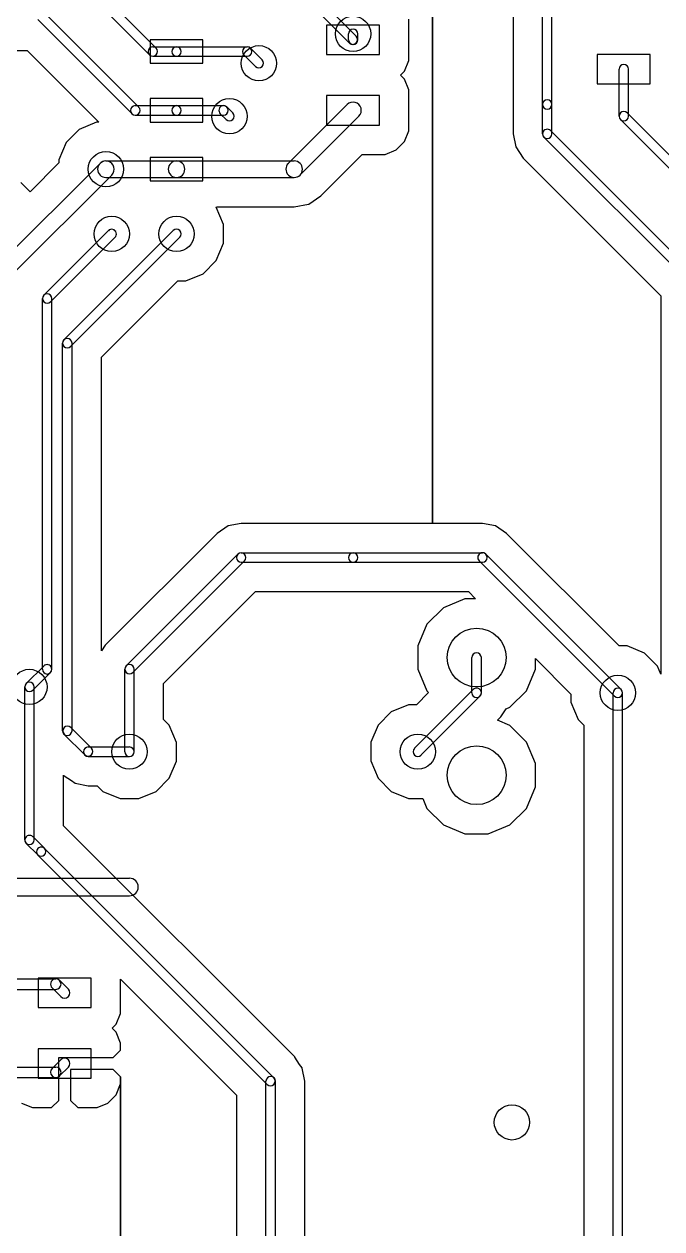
# Model space of a CAD drawing. Extents: x -29274 to 69862, y 24345 to 162744.
# Drawn here: x 52655 to 58074, y 57964 to 68203 of the extents above; entities that cross this region are included whole.
import ezdxf

# ---------------------------------------------------------------- set-up
doc = ezdxf.new("R2010")
doc.units = 0
doc.layers.add('BLACK', color=1, linetype='CONTINUOUS')

msp = doc.modelspace()

# ---------------------------------------------------------------- linework, layer by layer
at = {"layer": 'BLACK'}
for p, q in [((57060, 67520), (57060, 69020)), ((57140, 67520), (57140, 69020)), ((56125, 63960), (56125, 68808)), ((56125, 68808), (56125, 63960)), ((56125, 63960), (56125, 68808)), ((56125, 68808), (56125, 63960)), ((56810, 68808), (56810, 67520)), ((56810, 68808), (56810, 67520)), ((53721, 67942), (53022, 68641)), ((53778, 67999), (53079, 68698)), ((55079, 68498), (55478, 68099)), ((55022, 68441), (55421, 68042)), ((53628, 67499), (52829, 68298)), ((53571, 67442), (52772, 68241)), ((55675, 68195), (55225, 68195)), ((55225, 68195), (55225, 67945)), ((55675, 67945), (55675, 68195)), ((55924, 67994), (55924, 68244)), ((55924, 67994), (55924, 68244)), ((55410, 68070), (55410, 68120)), ((55490, 68070), (55490, 68120)), ((54175, 68070), (53725, 68070)), ((53725, 68070), (53725, 67870)), ((53750, 68010), (53950, 68010)), ((53950, 68010), (54550, 68010)), ((54175, 67870), (54175, 68070)), ((54579, 67998), (54678, 67899)), ((55924, 67895), (55924, 67994)), ((55924, 67895), (55924, 67994)), ((52250, 67980), (52680, 67980)), ((52250, 67980), (52680, 67980)), ((52680, 67980), (53291, 67369)), ((52680, 67980), (53291, 67369)), ((53750, 67930), (53950, 67930)), ((53950, 67930), (54550, 67930)), ((54522, 67941), (54621, 67842)), ((55225, 67945), (55675, 67945)), ((55886, 67804), (55924, 67895)), ((55886, 67804), (55924, 67895)), ((57975, 67945), (57525, 67945)), ((57525, 67945), (57525, 67695)), ((57975, 67695), (57975, 67945)), ((53725, 67870), (54175, 67870)), ((55852, 67770), (55886, 67804)), ((55852, 67770), (55886, 67804)), ((57710, 67420), (57710, 67820)), ((57790, 67420), (57790, 67820)), ((55886, 67736), (55852, 67770)), ((55886, 67736), (55852, 67770)), ((55924, 67644), (55886, 67736)), ((55924, 67644), (55886, 67736)), ((57525, 67695), (57975, 67695)), ((55675, 67595), (55225, 67595)), ((55225, 67595), (55225, 67345)), ((55675, 67345), (55675, 67595)), ((55924, 67394), (55924, 67644)), ((55924, 67394), (55924, 67644)), ((53600, 67510), (53950, 67510)), ((54175, 67570), (53725, 67570)), ((53725, 67570), (53725, 67370)), ((53950, 67510), (54350, 67510)), ((54175, 67370), (54175, 67570)), ((54428, 67449), (54379, 67498)), ((54901, 67020), (55400, 67519)), ((56810, 67520), (56810, 67270)), ((56810, 67520), (56810, 67270)), ((57060, 67270), (57060, 67520)), ((57140, 67270), (57140, 67520)), ((53600, 67430), (53950, 67430)), ((53725, 67370), (54175, 67370)), ((53950, 67430), (54350, 67430)), ((54371, 67392), (54322, 67441)), ((55000, 66921), (55499, 67420)), ((55924, 67295), (55924, 67394)), ((55924, 67295), (55924, 67394)), ((57722, 67392), (58500, 66614)), ((57778, 67448), (58556, 66670)), ((53124, 67308), (53012, 67196)), ((53124, 67308), (53012, 67196)), ((53271, 67369), (53124, 67308)), ((53271, 67369), (53124, 67308)), ((53291, 67369), (53271, 67369)), ((53291, 67369), (53271, 67369)), ((55225, 67345), (55675, 67345)), ((55886, 67204), (55924, 67295)), ((55886, 67204), (55924, 67295)), ((56810, 67270), (56832, 67159)), ((56810, 67270), (56832, 67159)), ((58384, 66042), (57128, 67298)), ((53012, 67196), (52951, 67050)), ((53012, 67196), (52951, 67050)), ((55816, 67134), (55886, 67204)), ((55816, 67134), (55886, 67204)), ((58328, 65986), (57072, 67242)), ((54175, 67070), (53725, 67070)), ((53725, 67070), (53725, 66870)), ((54175, 66870), (54175, 67070)), ((55176, 66744), (55528, 67096)), ((55176, 66744), (55528, 67096)), ((55528, 67096), (55724, 67096)), ((55528, 67096), (55724, 67096)), ((55724, 67096), (55816, 67134)), ((55724, 67096), (55816, 67134)), ((56832, 67159), (56895, 67065)), ((56832, 67159), (56895, 67065)), ((56895, 67065), (58066, 65894)), ((56895, 67065), (58066, 65894)), ((52451, 66170), (53300, 67019)), ((52951, 67023), (52706, 66778)), ((52951, 67023), (52706, 66778)), ((52951, 67050), (52951, 67023)), ((52951, 67050), (52951, 67023)), ((53350, 67040), (53950, 67040)), ((53950, 67040), (54950, 67040)), ((52550, 66071), (53399, 66920)), ((52706, 66778), (52626, 66858)), ((52706, 66778), (52626, 66858)), ((53350, 66900), (53950, 66900)), ((53725, 66870), (54175, 66870)), ((53950, 66900), (54950, 66900)), ((54950, 66650), (55072, 66674)), ((54950, 66650), (55072, 66674)), ((55072, 66674), (55073, 66674)), ((55072, 66674), (55073, 66674)), ((55073, 66674), (55176, 66744)), ((55073, 66674), (55176, 66744)), ((54286, 66648), (54294, 66650)), ((54286, 66648), (54294, 66650)), ((54288, 66646), (54286, 66648)), ((54288, 66646), (54286, 66648)), ((54349, 66499), (54288, 66646)), ((54349, 66499), (54288, 66646)), ((54294, 66650), (54950, 66650)), ((54294, 66650), (54950, 66650)), ((52822, 65899), (53371, 66448)), ((53922, 66448), (52994, 65520)), ((54349, 66340), (54349, 66499)), ((54349, 66340), (54349, 66499)), ((52879, 65842), (53428, 66391)), ((53978, 66392), (53050, 65464)), ((54288, 66194), (54349, 66340)), ((54288, 66194), (54349, 66340)), ((54176, 66082), (54288, 66194)), ((54176, 66082), (54288, 66194)), ((54029, 66021), (54176, 66082)), ((54029, 66021), (54176, 66082)), ((53312, 65372), (53961, 66021)), ((53312, 65372), (53961, 66021)), ((53961, 66021), (54029, 66021)), ((53961, 66021), (54029, 66021)), ((52810, 62720), (52810, 65870)), ((52890, 62720), (52890, 65870)), ((58066, 65894), (58066, 62679)), ((58066, 65894), (58066, 62679)), ((52982, 62198), (52982, 65492)), ((53062, 62198), (53062, 65492)), ((53312, 62876), (53312, 65372)), ((53312, 62876), (53312, 65372)), ((54389, 63938), (54295, 63875)), ((54389, 63938), (54295, 63875)), ((54500, 63960), (54389, 63938)), ((54500, 63960), (54389, 63938)), ((55450, 63960), (54500, 63960)), ((55450, 63960), (54500, 63960)), ((56125, 63960), (55450, 63960)), ((56125, 63960), (55450, 63960)), ((56550, 63960), (56125, 63960)), ((56550, 63960), (56125, 63960)), ((56661, 63938), (56550, 63960)), ((56661, 63938), (56550, 63960)), ((56755, 63875), (56661, 63938)), ((56755, 63875), (56661, 63938)), ((54295, 63875), (53345, 62925)), ((54295, 63875), (53345, 62925)), ((57711, 62919), (56755, 63875)), ((57711, 62919), (56755, 63875)), ((54471, 63698), (53522, 62749)), ((54500, 63710), (55450, 63710)), ((55450, 63710), (56550, 63710)), ((57728, 62548), (56578, 63698)), ((54528, 63641), (53579, 62692)), ((54500, 63630), (55450, 63630)), ((55450, 63630), (56550, 63630)), ((57672, 62492), (56522, 63642)), ((53840, 62600), (54620, 63380)), ((53840, 62600), (54620, 63380)), ((54620, 63380), (55450, 63380)), ((54620, 63380), (55450, 63380)), ((55450, 63380), (56430, 63380)), ((55450, 63380), (56430, 63380)), ((56430, 63380), (56491, 63319)), ((56430, 63380), (56491, 63319)), ((56401, 63319), (56218, 63243)), ((56401, 63319), (56218, 63243)), ((56491, 63319), (56401, 63319)), ((56491, 63319), (56401, 63319)), ((56218, 63243), (56077, 63103)), ((56218, 63243), (56077, 63103)), ((56077, 63103), (56001, 62919)), ((56077, 63103), (56001, 62919)), ((53345, 62925), (53312, 62876)), ((53345, 62925), (53312, 62876)), ((56001, 62919), (56001, 62721)), ((56001, 62919), (56001, 62721)), ((57780, 62919), (57711, 62919)), ((57780, 62919), (57711, 62919)), ((57926, 62858), (57780, 62919)), ((57926, 62858), (57780, 62919)), ((56460, 62520), (56460, 62820)), ((56540, 62520), (56540, 62820)), ((56999, 62721), (56999, 62811)), ((56999, 62811), (57301, 62509)), ((56999, 62721), (56999, 62811)), ((56999, 62811), (57301, 62509)), ((58038, 62746), (57926, 62858)), ((58038, 62746), (57926, 62858)), ((52672, 62598), (52822, 62748)), ((52728, 62542), (52878, 62692)), ((53510, 62020), (53510, 62720)), ((53590, 62020), (53590, 62720)), ((56001, 62721), (56077, 62538)), ((56001, 62721), (56077, 62538)), ((56923, 62537), (56999, 62721)), ((56923, 62537), (56999, 62721)), ((58066, 62679), (58038, 62746)), ((58066, 62679), (58038, 62746)), ((52660, 61270), (52660, 62570)), ((52740, 61270), (52740, 62570)), ((53840, 62294), (53840, 62600)), ((53840, 62294), (53840, 62600)), ((55972, 62049), (56471, 62548)), ((56092, 62523), (55989, 62419)), ((56092, 62523), (55989, 62419)), ((56029, 61992), (56528, 62491)), ((56077, 62538), (56092, 62523)), ((56077, 62538), (56092, 62523)), ((56782, 62397), (56923, 62537)), ((56782, 62397), (56923, 62537)), ((57301, 62509), (57301, 62441)), ((57301, 62509), (57301, 62441)), ((57660, 56508), (57660, 62520)), ((57740, 56508), (57740, 62520)), ((55774, 62358), (55662, 62246)), ((55774, 62358), (55662, 62246)), ((55921, 62419), (55774, 62358)), ((55921, 62419), (55774, 62358)), ((55989, 62419), (55921, 62419)), ((55989, 62419), (55921, 62419)), ((56705, 62315), (56751, 62385)), ((56705, 62315), (56751, 62385)), ((56751, 62385), (56782, 62397)), ((56751, 62385), (56782, 62397)), ((57301, 62441), (57362, 62294)), ((57301, 62441), (57362, 62294)), ((53888, 62246), (53840, 62294)), ((53888, 62246), (53840, 62294)), ((56676, 62287), (56705, 62315)), ((56676, 62287), (56705, 62315)), ((56783, 62243), (56676, 62287)), ((56783, 62243), (56676, 62287)), ((57362, 62294), (57410, 62246)), ((57362, 62294), (57410, 62246)), ((52994, 62169), (53171, 61992)), ((53051, 62226), (53228, 62049)), ((53949, 62099), (53888, 62246)), ((53949, 62099), (53888, 62246)), ((55662, 62246), (55601, 62100)), ((55662, 62246), (55601, 62100)), ((56923, 62102), (56783, 62243)), ((56923, 62102), (56783, 62243)), ((57410, 62246), (57410, 56628)), ((57410, 62246), (57410, 56628)), ((53200, 62060), (53550, 62060)), ((53949, 61940), (53949, 62099)), ((53949, 61940), (53949, 62099)), ((55601, 62100), (55601, 61941)), ((55601, 62100), (55601, 61941)), ((56999, 61919), (56923, 62102)), ((56999, 61919), (56923, 62102)), ((53200, 61980), (53550, 61980)), ((53888, 61794), (53949, 61940)), ((53888, 61794), (53949, 61940)), ((55601, 61941), (55662, 61794)), ((55601, 61941), (55662, 61794)), ((56999, 61721), (56999, 61919)), ((56999, 61721), (56999, 61919)), ((52990, 61390), (52990, 61820)), ((52990, 61820), (52994, 61815)), ((52990, 61390), (52990, 61820)), ((52990, 61820), (52994, 61815)), ((52994, 61815), (52995, 61815)), ((52994, 61815), (52995, 61815)), ((52995, 61815), (53057, 61774)), ((52995, 61815), (53057, 61774)), ((53057, 61774), (53088, 61753)), ((53057, 61774), (53088, 61753)), ((53088, 61753), (53089, 61752)), ((53088, 61753), (53089, 61752)), ((53089, 61752), (53199, 61731)), ((53089, 61752), (53199, 61731)), ((53776, 61682), (53888, 61794)), ((53776, 61682), (53888, 61794)), ((55662, 61794), (55774, 61682)), ((55662, 61794), (55774, 61682)), ((53199, 61731), (53200, 61730)), ((53199, 61731), (53200, 61730)), ((53200, 61730), (53276, 61730)), ((53200, 61730), (53276, 61730)), ((53276, 61730), (53324, 61682)), ((53276, 61730), (53324, 61682)), ((53324, 61682), (53470, 61621)), ((53324, 61682), (53470, 61621)), ((53629, 61621), (53776, 61682)), ((53629, 61621), (53776, 61682)), ((55774, 61682), (55920, 61621)), ((55774, 61682), (55920, 61621)), ((56923, 61537), (56999, 61721)), ((56923, 61537), (56999, 61721)), ((53470, 61621), (53629, 61621)), ((53470, 61621), (53629, 61621)), ((55920, 61621), (56042, 61621)), ((55920, 61621), (56042, 61621)), ((56042, 61621), (56077, 61538)), ((56042, 61621), (56077, 61538)), ((56077, 61538), (56217, 61397)), ((56077, 61538), (56217, 61397)), ((56782, 61397), (56923, 61537)), ((56782, 61397), (56923, 61537)), ((53005, 61375), (52990, 61390)), ((53005, 61375), (52990, 61390)), ((54955, 59426), (53005, 61375)), ((54955, 59426), (53005, 61375)), ((56217, 61397), (56401, 61321)), ((56217, 61397), (56401, 61321)), ((56599, 61321), (56782, 61397)), ((56599, 61321), (56782, 61397)), ((52771, 61142), (52672, 61241)), ((52828, 61199), (52729, 61298)), ((56401, 61321), (56599, 61321)), ((56401, 61321), (56599, 61321)), ((54721, 59192), (52772, 61141)), ((54778, 59249), (52829, 61198)), ((48550, 60945), (53550, 60945)), ((48550, 60795), (53550, 60795)), ((52100, 60090), (52924, 60090)), ((52100, 60000), (52924, 60000)), ((53225, 60095), (52775, 60095)), ((52775, 60095), (52775, 59845)), ((52968, 59939), (52893, 60014)), ((53031, 60002), (52956, 60077)), ((53225, 59845), (53225, 60095)), ((53474, 59894), (53474, 60086)), ((53474, 60086), (54460, 59100)), ((53474, 59894), (53474, 60086)), ((53474, 60086), (54460, 59100)), ((52775, 59845), (53225, 59845)), ((53436, 59704), (53474, 59795)), ((53436, 59704), (53474, 59795)), ((53474, 59795), (53474, 59894)), ((53474, 59795), (53474, 59894)), ((53402, 59670), (53436, 59704)), ((53402, 59670), (53436, 59704)), ((53436, 59636), (53402, 59670)), ((53436, 59636), (53402, 59670)), ((53474, 59544), (53436, 59636)), ((53474, 59544), (53436, 59636)), ((53225, 59495), (52775, 59495)), ((52775, 59495), (52775, 59245)), ((53225, 59245), (53225, 59495)), ((53475, 59482), (53474, 59544)), ((53475, 59482), (53474, 59544)), ((52968, 59402), (52893, 59327)), ((52950, 59320), (52950, 59420)), ((52950, 59420), (53050, 59420)), ((52950, 59320), (52950, 59420)), ((52950, 59420), (53050, 59420)), ((53050, 59420), (53100, 59420)), ((53050, 59420), (53100, 59420)), ((53100, 59420), (53413, 59420)), ((53100, 59420), (53413, 59420)), ((53413, 59420), (53475, 59482)), ((53413, 59420), (53475, 59482)), ((54955, 59425), (54955, 59426)), ((54955, 59425), (54955, 59426)), ((54996, 59363), (54955, 59425)), ((54996, 59363), (54955, 59425)), ((52100, 59340), (52924, 59340)), ((52950, 59270), (52950, 59320)), ((52950, 59270), (52950, 59320)), ((53031, 59339), (52956, 59264)), ((53413, 59320), (53050, 59320)), ((53050, 59320), (53050, 59057)), ((53413, 59320), (53050, 59320)), ((53050, 59320), (53050, 59057)), ((53475, 59258), (53413, 59320)), ((53475, 59258), (53413, 59320)), ((55017, 59332), (54996, 59363)), ((55017, 59332), (54996, 59363)), ((55018, 59331), (55017, 59332)), ((55018, 59331), (55017, 59332)), ((55039, 59221), (55018, 59331)), ((55039, 59221), (55018, 59331)), ((52100, 59250), (52924, 59250)), ((52775, 59245), (53225, 59245)), ((52950, 59057), (52950, 59270)), ((52950, 59057), (52950, 59270)), ((53436, 59104), (53474, 59196)), ((53436, 59104), (53474, 59196)), ((53474, 59196), (53475, 59258)), ((53474, 59196), (53475, 59258)), ((53475, 51656), (53475, 59258)), ((53475, 59258), (53475, 51656)), ((53475, 51656), (53475, 59258)), ((53475, 59258), (53475, 51656)), ((54710, 53820), (54710, 59220)), ((54790, 53820), (54790, 59220)), ((55040, 59220), (55039, 59221)), ((55040, 59220), (55039, 59221)), ((55040, 54258), (55040, 59220)), ((55040, 54258), (55040, 59220)), ((53366, 59034), (53436, 59104)), ((53366, 59034), (53436, 59104)), ((54460, 59100), (54460, 53940)), ((54460, 59100), (54460, 53940)), ((52634, 59034), (52725, 58996)), ((52634, 59034), (52725, 58996)), ((52725, 58996), (52824, 58996)), ((52725, 58996), (52824, 58996)), ((52824, 58996), (52888, 58995)), ((52824, 58996), (52888, 58995)), ((52888, 58995), (52950, 59057)), ((52888, 58995), (52950, 59057)), ((53050, 59057), (53112, 58995)), ((53050, 59057), (53112, 58995)), ((53112, 58995), (53176, 58996)), ((53112, 58995), (53176, 58996)), ((53176, 58996), (53275, 58996)), ((53176, 58996), (53275, 58996)), ((53275, 58996), (53366, 59034)), ((53275, 58996), (53366, 59034))]:
    msp.add_line(p, q, dxfattribs=at)
for centre, radius in [((55450, 68120), 150), ((54650, 67870), 150), ((54400, 67420), 150), ((53350, 66970), 150), ((53400, 66420), 150), ((53950, 66420), 150), ((56500, 62820), 250), ((52700, 62570), 150), ((57700, 62520), 150), ((53550, 62020), 150), ((56000, 62020), 150), ((56500, 61820), 250), ((56800, 58870), 150)]:
    msp.add_circle(centre, radius, dxfattribs=at)
for centre, radius, start, end in [((55450, 68120), 40, 360, 540), ((55449, 68071), 40, 225, 405), ((53750, 67970), 40, 90, 270), ((53749, 67971), 40, 225, 405), ((53950, 67970), 40, 90, 270), ((53950, 67970), 40, 270, 450), ((54551, 67969), 40, 45, 225), ((54550, 67970), 40, 270, 450), ((55450, 68070), 40, 180, 360), ((54649, 67871), 40, 225, 405), ((57750, 67820), 40, 360, 540), ((53600, 67470), 40, 90, 270), ((53600, 67470), 40, 225, 405), ((53950, 67470), 40, 90, 270), ((53950, 67470), 40, 270, 450), ((54350, 67470), 40, 405, 585), ((54350, 67470), 40, 270, 450), ((55450, 67470), 70, 315, 495), ((57100, 67520), 40, 360, 540), ((57100, 67520), 40, 180, 360), ((54400, 67420), 40, 225, 405), ((57750, 67420), 40, 45, 225), ((57750, 67420), 40, 180, 360), ((57100, 67270), 40, 405, 585), ((57100, 67270), 40, 180, 360), ((53350, 66970), 70, 90, 270), ((53350, 66970), 70, 315, 495), ((53950, 66970), 70, 90, 270), ((53950, 66970), 70, 270, 450), ((54950, 66970), 70, 135, 315), ((54950, 66970), 70, 270, 450), ((53399, 66419), 40, 315, 495), ((53950, 66420), 40, -45, 135), ((52850, 65870), 40, 360, 540), ((52851, 65871), 40, 135, 315), ((53022, 65492), 40, 360, 540), ((53022, 65492), 40, 135, 315), ((54500, 63670), 40, 90, 270), ((54499, 63669), 40, -45, 135), ((55450, 63670), 40, 90, 270), ((55450, 63670), 40, 270, 450), ((56550, 63670), 40, 405, 585), ((56550, 63670), 40, 270, 450), ((56500, 62820), 40, 360, 540), ((52850, 62720), 40, 180, 360), ((52850, 62720), 40, 315, 495), ((53550, 62720), 40, 360, 540), ((53551, 62721), 40, 135, 315), ((52700, 62570), 40, 360, 540), ((52700, 62570), 40, 135, 315), ((56500, 62520), 40, 315, 495), ((57700, 62520), 40, 360, 540), ((56500, 62520), 40, 180, 360), ((57700, 62520), 40, 225, 405), ((53022, 62198), 40, 180, 360), ((53023, 62197), 40, 45, 225), ((53200, 62020), 40, 90, 270), ((53199, 62021), 40, 225, 405), ((53550, 62020), 40, 270, 450), ((56000, 62020), 40, 135, 315), ((53550, 62020), 40, 180, 360), ((52700, 61270), 40, 180, 360), ((52701, 61269), 40, 405, 585), ((52801, 61169), 40, 405, 585), ((52799, 61171), 40, 225, 405), ((53550, 60870), 75, 270, 450), ((52925, 60045), 45, 405, 585), ((52924, 60045), 45, 270, 450), ((52999, 59971), 45, 225, 405), ((52999, 59370), 45, -45, 135), ((52925, 59296), 45, 135, 315), ((52924, 59295), 45, 270, 450), ((54750, 59220), 40, 360, 540), ((54749, 59221), 40, 225, 405)]:
    msp.add_arc(centre, radius, start, end, dxfattribs=at)

doc.saveas('drawing.dxf')
